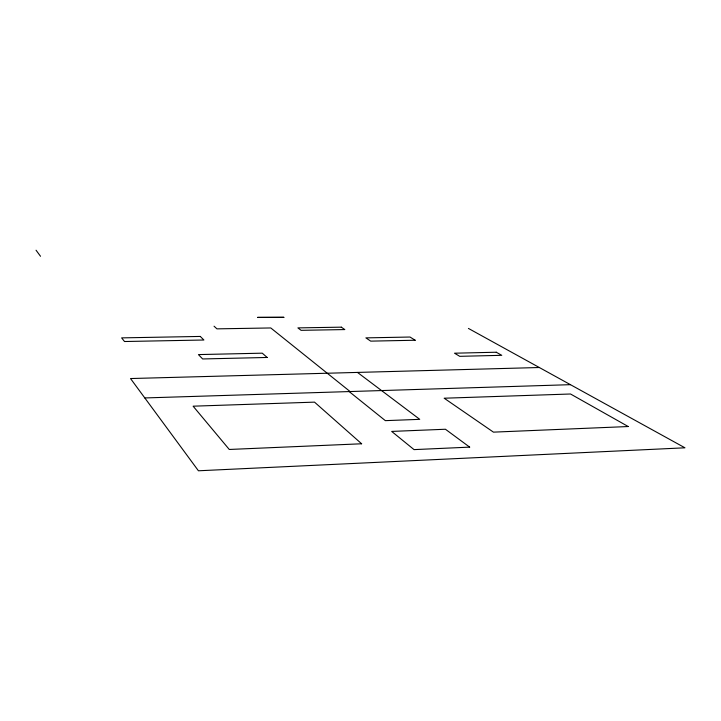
<?xml version="1.0" encoding="UTF-8"?>
<svg xmlns="http://www.w3.org/2000/svg" width="721" height="721" viewBox="0 0 721 721"><rect width="100%" height="100%" fill="white"/><g stroke="black" fill="none" stroke-linecap="round" stroke-linejoin="round"><path stroke-width="1.08" d="M144.804 397.947L570.446 384.672M539.335 367.512L130.519 378.543L198.428 470.786L684.95 447.804L468.425 328.425M357.49 372.424L419.748 419.343L385.356 420.649L349.162 391.575M350.082 391.539L270.781 327.956L216.949 328.857L214.047 326.198M36.05 250.214L40.52 256.279M469.668 447.128L414.043 449.616L391.674 431.419L445.434 429.247L469.668 447.128M361.627 443.775L229.269 449.462L193.111 406.184L314.518 402.138L361.627 443.775M628.216 426.535L493.443 432.14L444.172 398.217L570.527 393.999L628.216 426.535M267.158 357.463L202.646 358.959L198.428 354.588L262.264 353.173L267.158 357.463M496.273 352.227L454.527 353.2L459.71 356.327L501.744 355.318L496.273 352.227M415.17 340.24L370.711 341.132L365.898 337.879L410.015 337.031L415.17 340.24M200.267 336.437L121.624 337.879L124.517 341.52L203.908 340.006L200.267 336.437M341.312 327.163L297.872 327.893L301.09 330.326L344.8 329.569L341.312 327.163M283.858 317.321L257.622 317.402L283.858 317.321"/></g></svg>
